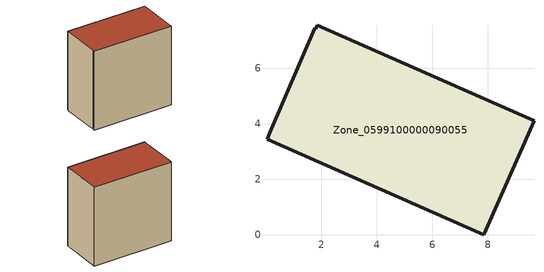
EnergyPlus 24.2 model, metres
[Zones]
Zone_0599100000090055
 floor ground (C_G): 0.04,3.44 0.14,3.67 1.75,7.44 1.8,7.42 1.86,7.55 9.66,4.11 7.85,0 z0
 wall outside (C_F): 0.14,3.67 0.04,3.44 7.85,0 9.66,4.11 1.86,7.55 1.8,7.42 1.75,7.44 0.14,3.67 z0:8.39
 roof outside (C_R): 1.75,7.44 0.14,3.67 0.04,3.44 7.85,0 9.66,4.11 1.86,7.55 1.8,7.42 z8.39
[BUILDING]
Pand.0599100000090055: North Axis=0; Terrain=City; Loads Convergence Tolerance Value=0.04; Temperature Convergence Tolerance Value=0.4; Solar Distribution=FullExterior; Maximum Number of Warmup Days=25; Minimum Number of Warmup Days=1
[Site:Location]
Rotterdam.The.Hague.AP_ZH_NLD Design_Conditions: Latitude=51.96; Longitude=4.45; Time Zone=1; Elevation=-4.5
[SITE:GROUNDTEMPERATURE:BUILDINGSURFACE]
18, 18, 18, 18, 18, 18, 18, 18, 18, 18, 18, 18
[MATERIAL] Thermal Absorptance=0.9; Solar Absorptance=0.7; Visible Absorptance=0.7
Name | Roughness | Thickness | Conductivity | Density | Specific Heat
G.TI.1946-1964 | MediumSmooth | 0.15 | 1 | 540 | 1210
F.TI.1946-1964 | Rough | 0.3 | 0.857143 | 1920 | 840
R.TI.1946-1964 | MediumRough | 0.2 | 0.277778 | 1500 | 1000
[CONSTRUCTION]
C_G: G.TI.1946-1964
C_F: F.TI.1946-1964
C_R: R.TI.1946-1964
[ZONE]
Zone_0599100000090055: Type=1; Multiplier=1; Ceiling Height=Autocalculate; Volume=Autocalculate; Floor Area=autocalculate; Part of Total Floor Area=Yes
[ZONEINFILTRATION:DESIGNFLOWRATE]
Infil_Zone_0599100000090055: Zone or ZoneList or Space or SpaceList=Zone_0599100000090055; Schedule=AlwaysOn; Design Flow Rate Calculation Method=Flow/Area; Flow Rate per Floor Area=0.003; Constant Term Coefficient=1; Temperature Term Coefficient=0; Velocity Term Coefficient=0; Velocity Squared Term Coefficient=0
[HVACTEMPLATE:ZONE:IDEALLOADSAIRSYSTEM]
Zone_0599100000090055: Maximum Heating Supply Air Temperature=50; Minimum Cooling Supply Air Temperature=13; Maximum Heating Supply Air Humidity Ratio=0.0156; Minimum Cooling Supply Air Humidity Ratio=0.0077; Heating Limit=NoLimit; Cooling Limit=NoLimit; Dehumidification Control Type=ConstantSensibleHeatRatio; Cooling Sensible Heat Ratio=0.7; Dehumidification Setpoint=60; Humidification Control Type=None; Humidification Setpoint=30; Outdoor Air Method=None; Outdoor Air Flow Rate per Person=0.00944; Outdoor Air Flow Rate per Zone Floor Area=0; Outdoor Air Flow Rate per Zone=0; Demand Controlled Ventilation Type=None; Outdoor Air Economizer Type=NoEconomizer; Heat Recovery Type=None; Sensible Heat Recovery Effectiveness=0.7; Latent Heat Recovery Effectiveness=0.65
[ZONECONTROL:THERMOSTAT]
ThermostatControl_Zone_0599100000090055: Zone or ZoneList=Zone_0599100000090055; Control Type Schedule=DualSetpointControlType; Control 1=Thermostat_Zone_0599100000090055; Temperature Difference Between Cutout And Setpoint=0
[THERMOSTATSETPOINT:DUALSETPOINT]
Thermostat_Zone_0599100000090055: Heating Setpoint Temperature Schedule=HeatingSetpoint_Zone_0599100000090055; Cooling Setpoint Temperature Schedule=CoolingSetpoint_Zone_0599100000090055
[SCHEDULE:COMPACT]
HeatingSetpoint_Zone_0599100000090055: Through: 12/31, For: AllDays, Until: 24:00, 21
CoolingSetpoint_Zone_0599100000090055: Through: 12/31, For: AllDays, Until: 24:00, 24
DualSetpointControlType: Through: 12/31, For: AllDays, Until: 24:00, 4
AlwaysOn: Through: 12/31, For: AllDays, Until: 24:00, 1
